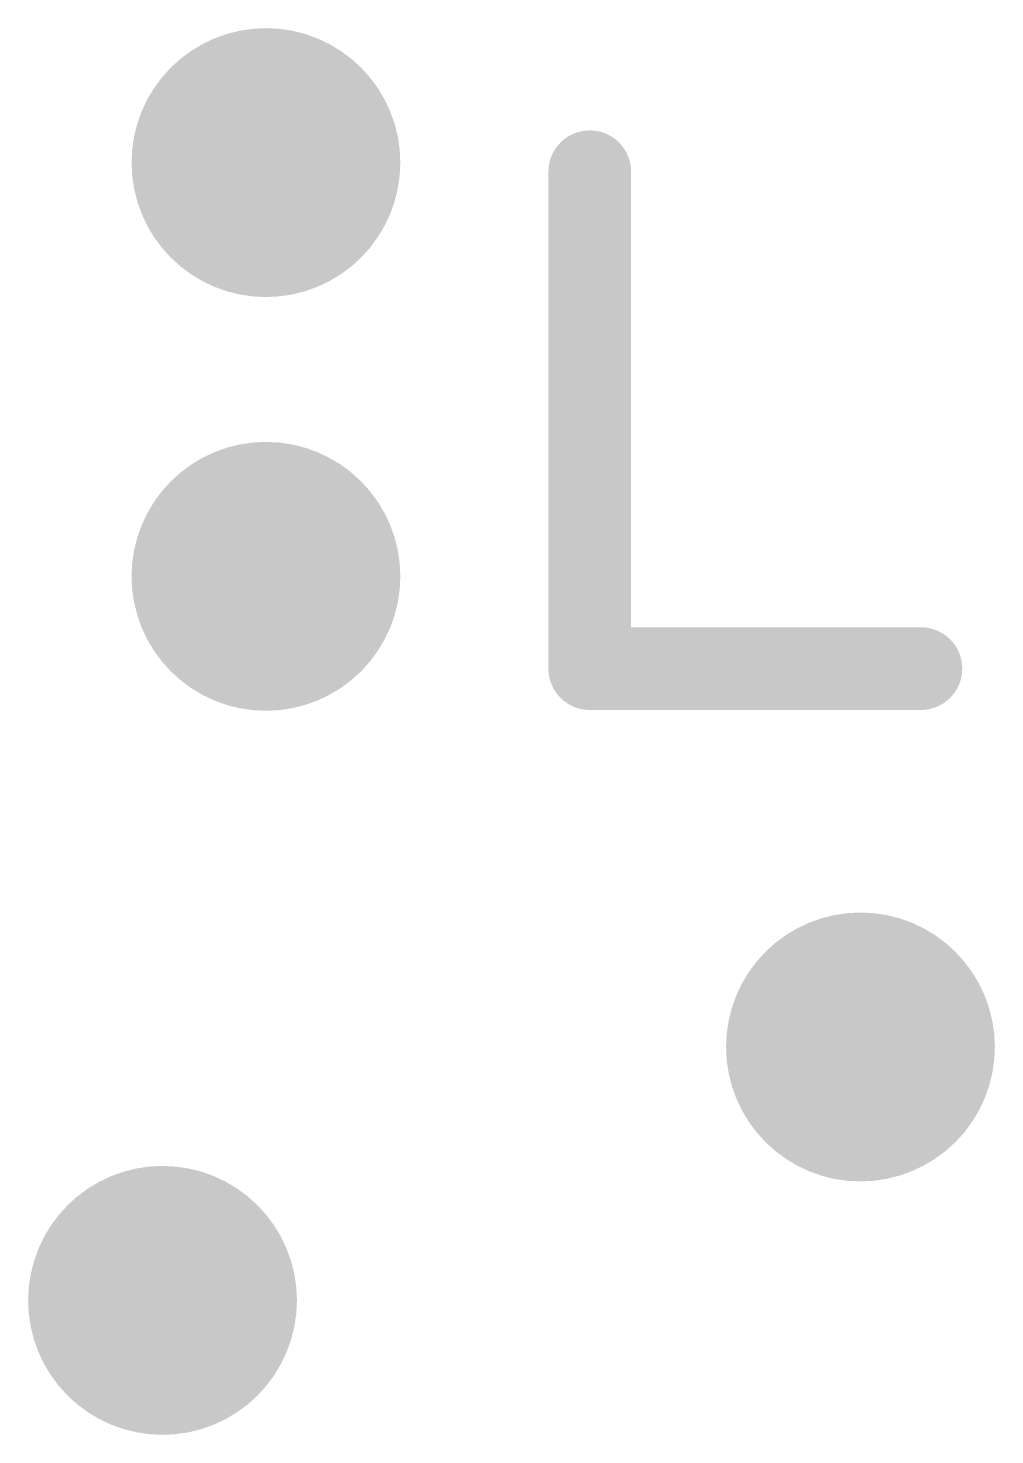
# Model space of a CAD drawing. Extents: x -35.6 to 35.6, y -20.1 to 20.1.
# Drawn here: x 5.374 to 7.748, y -0.556 to 2.899 of the extents above; entities that cross this region are included whole.
import ezdxf

# ---------------------------------------------------------------- set-up
doc = ezdxf.new("R2010")
doc.units = 0
doc.layers.add('18', color=82, linetype='CONTINUOUS')
doc.layers.add('51', color=253, linetype='CONTINUOUS')

# ---------------------------------------------------------------- blocks, each defined once
blk = doc.blocks.new('ROUNDV')
at = {"const_width": 0.5}
blk.add_lwpolyline([(0, -0.25, 1), (0, 0.25, 1), (0, -0.25)], format="xyb", dxfattribs=at)

msp = doc.modelspace()

# ---------------------------------------------------------------- linework, layer by layer
at = {"layer": '51', "const_width": 0.2032}
for points in [[(6.7533, 2.5461), (6.7533, 1.3259)], [(6.7533, 1.3259), (7.5668, 1.3259)]]:
    msp.add_lwpolyline(points, dxfattribs=at)
at = {"layer": '51', "const_width": 0.1016}
for points in [[(6.8041, 2.5461, 1), (6.7025, 2.5461)], [(6.7533, 1.3767, 1), (6.7533, 1.2751)], [(7.5668, 1.2751, 1), (7.5668, 1.3767)], [(6.7025, 1.3259, 1), (6.8041, 1.3259)]]:
    msp.add_lwpolyline(points, format="xyb", dxfattribs=at)

# ---------------------------------------------------------------- block references
at = {"layer": '18', "xscale": 0.6604, "yscale": 0.6604}
for p in [(5.9578, 2.5685), (5.9578, 1.5525), (7.4183, 0.3968), (5.7038, -0.2255)]:
    msp.add_blockref('ROUNDV', p, dxfattribs=at)

doc.saveas('drawing.dxf')
